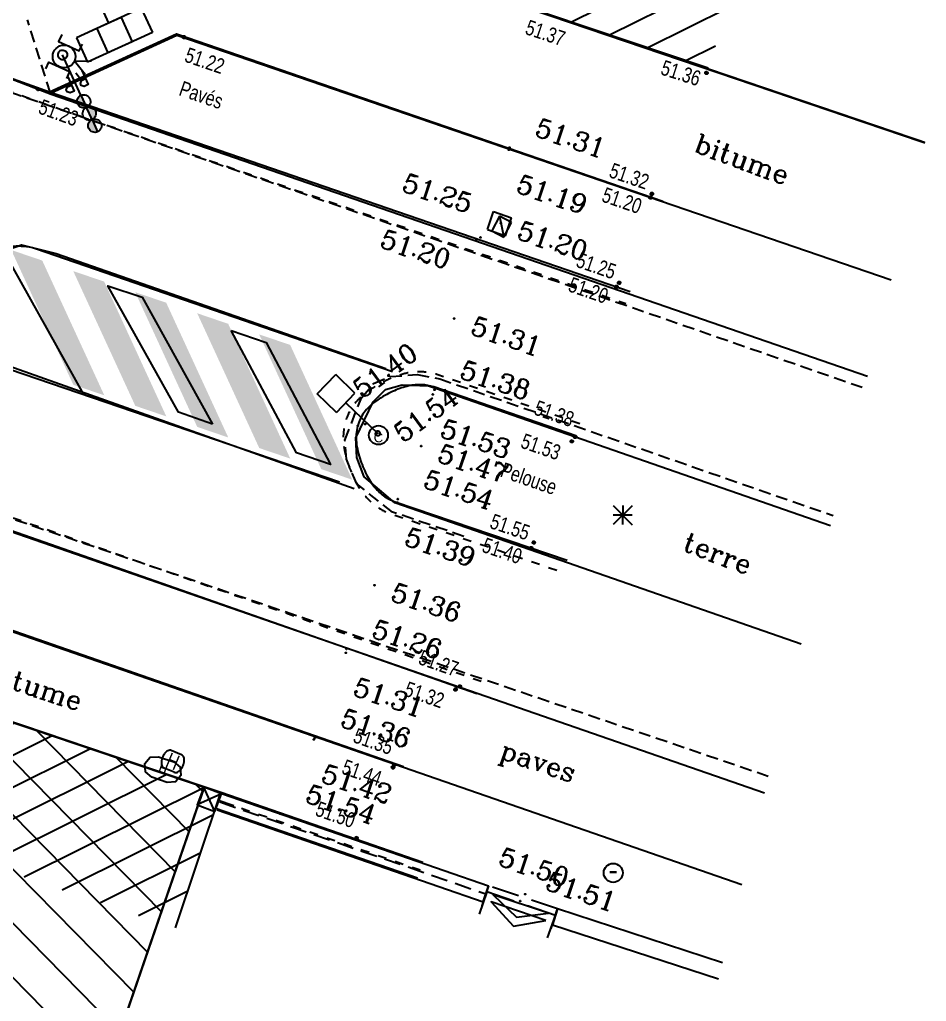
# Model space of a CAD drawing. Extents: x 661856 to 662117, y 6866905 to 6867165.
# Drawn here: x 662084.45 to 662103.55, y 6867019.48 to 6867040.15 of the extents above; entities that cross this region are included whole.
import ezdxf
from ezdxf.enums import TextEntityAlignment as Align

# ---------------------------------------------------------------- set-up
doc = ezdxf.new("R2010")
doc.units = 0
for name, pattern in [('CONTINU', [0]), ('DISCONTIN', [0.75, 0.5, -0.25]), ('HIDDEN', [0.375, 0.25, -0.125]), ('JSI_MCL0', [1, 0.5, 0.5]), ('JSI_TCO', [1, 0.5, 0.5]), ('JSI_TCO2', [1, 0.5, 0.5]), ('JSI_TIC', [0.2, 0.08, 0.01, -0.1, 0.01])]:
    doc.linetypes.add(name, pattern=pattern)
doc.layers.get('0').update_dxf_attribs({"linetype": 'CONTINUOUS'})
for name, color, linetype in [('ACCES', 7, 'CONTINU'), ('ALTI', 140, 'CONTINUOUS'), ('ARBRES', 3, 'CONTINU'), ('BATI', 6, 'CONTINUOUS'), ('BATI_PUBLIC', 7, 'CONTINU'), ('BORDURE', 7, 'CONTINU'), ('COTE_ALTI', 8, 'CONTINU'), ('COTE_DE_SEUIL', 8, 'CONTINU'), ('HACHURE', 7, 'CONTINUOUS'), ('LIGNE_DIVERS', 7, 'CONTINU'), ('LIMITE', 7, 'CONTINUOUS'), ('MARQ-SOL', 6, 'CONTINU'), ('MARQUAGE', 7, 'CONTINUOUS'), ('MOB', 6, 'CONTINUOUS'), ('MOB-URB', 6, 'CONTINU'), ('MUR', 7, 'CONTINU'), ('NOM_DE_VOIE', 7, 'CONTINU'), ('OBJDIVERS', 104, 'CONTINUOUS'), ('OBJET_EAU', 4, 'CONTINU'), ('OBJET_ELECTRIC', 3, 'CONTINU'), ('OBJET_SIGN_TRI', 6, 'CONTINU'), ('OBJSLT', 200, 'CONTINUOUS'), ('OUVRAGE_ART_PI', 7, 'CONTINU'), ('SIGNAL', 6, 'CONTINUOUS'), ('SIGNAL-VERTICA', 6, 'CONTINU'), ('TEXTE', 7, 'CONTINUOUS'), ('VOIRIE', 7, 'CONTINUOUS')]:
    doc.layers.add(name, color=color, linetype=linetype)
doc.styles.add('COMPLEX', font='COMPLEX')
doc.styles.get("Standard").update_dxf_attribs({"font": 'ARIALUNI.ttf', "height": 2})
doc.linetypes.add('JSI_MUD', pattern='A,0.0001,[130,jsi_form.shx,S=0.5,R=0,X=0.875,Y=0],-0.75', length=0.7501)

# ---------------------------------------------------------------- blocks, each defined once
blk = doc.blocks.new('*X189')
at = {"layer": 'MUR', "color": 7, "linetype": 'CONTINU'}
for p, q in [((610727.598, 133529.674), (610727.93, 133529.563)), ((610728.096, 133529.507), (610728.427, 133529.396)), ((610728.593, 133529.34), (610728.925, 133529.229)), ((610729.09, 133529.173), (610729.422, 133529.062)), ((610729.588, 133529.006), (610729.919, 133528.895)), ((610730.085, 133528.839), (610730.417, 133528.727)), ((610730.582, 133528.672), (610730.914, 133528.56)), ((610731.08, 133528.505), (610731.411, 133528.393)), ((610731.577, 133528.338), (610731.909, 133528.226)), ((610732.074, 133528.171), (610732.406, 133528.059)), ((610732.572, 133528.003), (610732.903, 133527.892)), ((610733.069, 133527.836), (610733.221, 133527.786))]:
    blk.add_line(p, q, dxfattribs=at)
blk = doc.blocks.new('*X230')
at = {"layer": 'BATI_PUBLIC', "color": 7, "linetype": 'CONTINU'}
for p, q in [((610715.56, 133533.651), (610725.254, 133523.957)), ((610716.972, 133533.371), (610725.538, 133524.805)), ((610714.81, 133533.27), (610724.971, 133523.109)), ((610714.06, 133532.888), (610724.687, 133522.262)), ((610718.658, 133532.816), (610725.821, 133525.653)), ((610713.31, 133532.507), (610724.403, 133521.414)), ((610720.344, 133532.262), (610726.105, 133526.501)), ((610712.915, 133531.771), (610724.12, 133520.566)), ((610722.03, 133531.707), (610726.389, 133527.348)), ((610723.716, 133531.152), (610726.672, 133528.196)), ((610712.651, 133530.904), (610722.55, 133521.005)), ((610725.402, 133530.597), (610726.956, 133529.044)), ((610712.387, 133530.037), (610720.862, 133521.561)), ((610727.088, 133530.043), (610727.239, 133529.892)), ((610712.122, 133529.17), (610719.174, 133522.118)), ((610711.858, 133528.302), (610717.486, 133522.674)), ((610711.594, 133527.435), (610715.798, 133523.231)), ((610711.33, 133526.568), (610714.131, 133523.767)), ((610711.065, 133525.701), (610712.466, 133524.3))]:
    blk.add_line(p, q, dxfattribs=at)
blk = doc.blocks.new('P30100')
at = {"color": 0}
blk.add_circle((0, 0), 0.05, dxfattribs=at)
blk.add_attdef('COTE30100', (0.3, 0.3), '', height=0.3)
blk = doc.blocks.new('SU415')
at = {"color": 0, "linetype": 'CONTINUOUS'}
for points in [[(0, 0.5), (0, 0)], [(0.1, 0.167), (0.9, 0.167), (0.5, 0.5), (0.1, 0.167)], [(1, 0), (1, 0.5)]]:
    blk.add_lwpolyline(points, dxfattribs=at)
at = {"color": 0, "linetype": 'DISCONTIN'}
blk.add_lwpolyline([(0, 0), (1, 0)], dxfattribs=at)
blk = doc.blocks.new('P30700')
at = {"color": 0}
blk.add_circle((0, 0), 0.05, dxfattribs=at)
blk.add_attdef('COTE30700', text='', height=0.3).set_placement((0, 0.3), align=Align.CENTER)
blk = doc.blocks.new('P30200')
at = {"color": 0}
blk.add_circle((0, 0), 0.05, dxfattribs=at)
blk.add_attdef('COTE30200', (0.3, -0.15), '', height=0.3)
blk = doc.blocks.new('P30600')
at = {"color": 0}
blk.add_circle((0, 0), 0.05, dxfattribs=at)
blk.add_attdef('COTE30600', text='', height=0.3).set_placement((-0.3, -0.6), align=Align.RIGHT)
blk = doc.blocks.new('P30300')
at = {"color": 0}
blk.add_circle((0, 0), 0.05, dxfattribs=at)
blk.add_attdef('COTE30300', (0.3, -0.6), '', height=0.3)
blk = doc.blocks.new('P30400')
at = {"color": 0}
blk.add_circle((0, 0), 0.05, dxfattribs=at)
blk.add_attdef('COTE30400', text='', height=0.3).set_placement((-0.3, 0.3), align=Align.RIGHT)
blk = doc.blocks.new('P23000')
at = {"color": 3}
for p, q in [((-1, 1), (1, -1)), ((1, 1), (-1, -1)), ((1, 0), (-1, 0)), ((0, 1), (0, -1))]:
    blk.add_line(p, q, dxfattribs=at)
blk = doc.blocks.new('P29600')
blk.add_lwpolyline([(0, 0), (1, 0), (1, 1), (0, 1), (0, 0), (1, 1), (0, 1), (1, 0)])
blk = doc.blocks.new('P21900', base_point=(1, 1))
blk.add_circle((1, 1), 1)
blk.add_text('C', height=0.991).set_placement((0.5, 0.25), (1.5, 0.25), align=Align.ALIGNED)
blk = doc.blocks.new('SU206')
at = {"color": 0, "linetype": 'CONTINUOUS'}
blk.add_lwpolyline([(0.229, 0.457), (0.571, 0.457), (0.733, 0.39), (0.8, 0.229), (0.733, 0.067), (0.571, 0), (0.229, 0), (0.067, 0.067), (0, 0.229), (0.067, 0.39), (0.229, 0.457)], dxfattribs=at)
at = {"color": 0, "style": 'COMPLEX', "width": 1.05}
blk.add_text('H', height=0.172, dxfattribs=at).set_placement((0.314, 0.114), (0.486, 0.114), align=Align.FIT)
blk = doc.blocks.new('P21100', base_point=(1, 1))
blk.add_circle((1, 1), 1)
blk.add_text('-', height=2.15).set_placement((0.5, 0.25), (1.5, 0.25), align=Align.ALIGNED)
blk = doc.blocks.new('P20800')
for p, q in [((0, 0), (0.999, 0.497)), ((0, 0.497), (0, 0)), ((0.999, 0.497), (0, 0.497)), ((0.999, 0), (0.999, 0.497)), ((0, 0), (0.999, 0))]:
    blk.add_line(p, q)
blk = doc.blocks.new('SU203')
at = {"color": 0, "linetype": 'CONTINUOUS'}
for points in [[(-0.24, 0.4), (-0.24, 0.24), (0.24, 0.24), (0.24, 0.4)], [(0.56, -0.16), (0.24, 0), (0.56, 0.16)], [(-0.24, -0.4), (-0.24, -0.24), (0.24, -0.24), (0.24, -0.4)]]:
    blk.add_lwpolyline(points, dxfattribs=at)
at = {"color": 0, "linetype": 'CONTINU'}
blk.add_circle((0, 0), 0.24, dxfattribs=at)
blk = doc.blocks.new('$B_105')
at = {"color": 0, "linetype": 'BYBLOCK', "flags": 128}
for points in [[(-0.1875, 0.625), (-0.1875, 1)], [(-0.1875, 1), (0.1875, 1)], [(0.1875, 0.625), (0.1875, 1)], [(-0.1875, 0.625), (0.1875, 0.625)], [(0, 0.625), (0, 0)]]:
    blk.add_lwpolyline(points, dxfattribs=at)
blk = doc.blocks.new('$B_200')
at = {"color": 0, "linetype": 'BYBLOCK', "flags": 128}
for points in [[(0, -0.5, -0.414214), (-0.5, 0, -0.414214), (0, 0.5)], [(0, -0.5, 0.414214), (0.5, 0, 0.414214), (0, 0.5)]]:
    blk.add_lwpolyline(points, format="xyb", dxfattribs=at)
blk = doc.blocks.new('$B_123')
at = {"linetype": 'CONTINUOUS'}
for points in [[(0, 1), (0, 1.188, -0.414214), (0.094, 1.094, -0.414214)], [(0, 0.812, -0.414214), (-0.094, 0.906, -0.414214), (0, 1)], [(0, 0.625), (0, 0.812, -0.414214), (0.094, 0.719, -0.414214)]]:
    blk.add_hatch(color=0, dxfattribs=at).paths.add_polyline_path(points)
at = {"color": 0, "linetype": 'BYBLOCK', "flags": 128}
for points in [[(0, 1, -0.414214), (-0.094, 1.094, -0.414214), (0, 1.188)], [(0, 1, -0.414214), (0.094, 0.906, -0.414214), (0, 0.812)], [(0, 0.625, -0.414214), (-0.094, 0.719, -0.414214), (0, 0.812)]]:
    blk.add_lwpolyline(points, format="xyb", dxfattribs=at)
for points in [[(0, 1), (0, 1.188, -0.414214), (0.094, 1.094, -0.414214)], [(0, 0.812, -0.414214), (-0.094, 0.906, -0.414214), (0, 1)], [(0, 0.625), (0, 0.812, -0.414214), (0.094, 0.719, -0.414214)]]:
    blk.add_lwpolyline(points, format="xyb", close=True, dxfattribs=at)
for points in [[(0, 0.625), (0, 0)], [(-0.156, 0.312), (-0.156, 0.531), (-0.094, 0.531), (-0.062, 0.5), (-0.062, 0.469), (-0.094, 0.438), (-0.156, 0.438)], [(-0.094, 0.438), (-0.062, 0.312)], [(0.062, 0.312), (0.062, 0.531), (0.125, 0.531), (0.156, 0.5), (0.156, 0.469), (0.125, 0.438), (0.062, 0.438)]]:
    blk.add_lwpolyline(points, dxfattribs=at)
blk = doc.blocks.new('$B_001')
at = {"color": 0, "linetype": 'BYBLOCK', "flags": 128}
for points in [[(0, 0), (0, 1)], [(0, 1), (1, 1)], [(1, 0), (1, 1)], [(0, 0), (1, 0)]]:
    blk.add_lwpolyline(points, dxfattribs=at)
blk = doc.blocks.new('$B_106')
at = {"color": 0, "linetype": 'BYBLOCK', "flags": 128}
for points in [[(-0.5, 0.625), (-0.5, 1)], [(-0.5, 1), (0.5, 1)], [(0.5, 0.625), (0.5, 1)], [(-0.5, 0.625), (0.5, 0.625)], [(0, 0.625), (0, 0)]]:
    blk.add_lwpolyline(points, dxfattribs=at)
blk = doc.blocks.new('$B_036')
at = {"color": 0, "linetype": 'BYBLOCK', "flags": 128}
for points in [[(0.25, 0, -0.136112), (0.18, 0.02, -0.093715), (0.115, 0.079, -0.064299), (0.061, 0.173, -0.047953), (0.023, 0.293, -0.038983), (0.003, 0.429, -0.037377), (0.003, 0.571, -0.038983), (0.023, 0.708, -0.047953), (0.061, 0.827, -0.064299), (0.115, 0.921, -0.093715), (0.18, 0.98, -0.136112), (0.25, 1), (0.75, 1)], [(0.25, 0), (0.75, 0, 0.136112), (0.82, 0.02, 0.094751), (0.885, 0.079, 0.063905), (0.939, 0.173, 0.045295), (0.978, 0.293, 0.038983), (0.998, 0.429, 0.035261), (0.998, 0.571, 0.038983), (0.978, 0.708, 0.045295), (0.939, 0.827, 0.063905), (0.885, 0.921, 0.094751), (0.82, 0.98, 0.136112), (0.75, 1)]]:
    blk.add_lwpolyline(points, format="xyb", dxfattribs=at)
blk = doc.blocks.new('$B_210')
at = {"linetype": 'CONTINUOUS'}
blk.add_hatch(color=0, dxfattribs=at).paths.add_polyline_path([(0, -0.5, -1), (0, 0.5, -1)])
at = {"color": 0, "linetype": 'BYBLOCK', "flags": 128}
blk.add_lwpolyline([(0, -0.5, -1), (0, 0.5, -1)], format="xyb", close=True, dxfattribs=at)

msp = doc.modelspace()

# ---------------------------------------------------------------- hatches: boundary and pattern name
at = {"layer": 'HACHURE', "linetype": 'CONTINUOUS', "ltscale": 2}
h = msp.add_hatch(dxfattribs=at)
h.set_pattern_fill('_USER', color=256, scale=0.6, angle=26.3944, style=0, pattern_type=0)
h.set_pattern_definition([(26.39441, (661958.265, 6866695.073), (-0.2667287, 0.5374531), [])])
h.paths.add_polyline_path([(662083.514, 6867056.983), (662086.378, 6867056.089), (662084.604, 6867050.407), (662086.697, 6867046.426), (662099.91, 6867041.978), (662098.953, 6867039.135), (662083.762, 6867044.249), (662084.06, 6867044.996), (662081.895, 6867049.115), (662081.139, 6867049.374)])
h = msp.add_hatch(dxfattribs=at)
h.set_pattern_fill('_USER', color=256, scale=0.6, angle=26.4819, style=0, pattern_type=0)
h.set_pattern_definition([(26.48188, (661958.265, 6866695.073), (-0.2675489, 0.5370452), [])])
h.paths.add_polyline_path([(662088.69, 6867023.872), (662087.737, 6867021.027), (662077.094, 6867024.592), (662076.679, 6867024.385), (662074.659, 6867018.061), (662071.801, 6867018.974), (662074.206, 6867026.504), (662076.867, 6867027.832)])
at = {"layer": 'MARQUAGE', "linetype": 'CONTINUOUS', "ltscale": 2}
for points in [[(662086.235, 6867032.24), (662085.582, 6867032.462), (662084.275, 6867035.3), (662084.928, 6867035.078)], [(662087.541, 6867031.796), (662086.888, 6867032.018), (662085.581, 6867034.856), (662086.233, 6867034.634)], [(662088.846, 6867031.352), (662088.193, 6867031.574), (662086.886, 6867034.412), (662087.539, 6867034.19)], [(662090.152, 6867030.907), (662089.499, 6867031.129), (662088.192, 6867033.968), (662088.845, 6867033.745)], [(662091.457, 6867030.463), (662090.805, 6867030.685), (662089.497, 6867033.523), (662090.15, 6867033.301)]]:
    msp.add_hatch(color=256, dxfattribs=at).paths.add_polyline_path(points)

# ---------------------------------------------------------------- linework, layer by layer
at = {"layer": 'BATI', "linetype": 'JSI_TCO2', "ltscale": 2, "elevation": 57.333, "flags": 128}
for points in [[(662083.514, 6867056.983), (662081.139, 6867049.374), (662081.895, 6867049.115), (662084.06, 6867044.996), (662083.762, 6867044.249), (662098.953, 6867039.135)], [(662088.69, 6867023.872), (662076.867, 6867027.832), (662074.206, 6867026.504), (662071.801, 6867018.974)], [(662087.737, 6867021.027), (662088.69, 6867023.872)]]:
    msp.add_lwpolyline(points, dxfattribs=at)
at = {"layer": 'BATI_PUBLIC', "color": 7, "linetype": 'CONTINU', "const_width": 0.05}
for points in [[(662084.025, 6867044.977), (662083.787, 6867044.215), (662095.517, 6867040.275), (662103.525, 6867037.558)], [(662085.086, 6867014.528), (662088.341, 6867023.989), (662076.884, 6867027.866), (662074.2, 6867026.53), (662071.829, 6867018.98), (662076.631, 6867017.396)]]:
    msp.add_lwpolyline(points, dxfattribs=at)
at = {"layer": 'BORDURE', "linetype": 'JSI_TCO', "ltscale": 2, "elevation": 57.333, "flags": 128}
for points in [[(662078.031, 6867046.966, 0.012589), (662078.115, 6867046.315, 0.014006), (662078.227, 6867045.703, 0.015573), (662078.368, 6867045.13, 0.017275), (662078.537, 6867044.596, 0.03187), (662078.869, 6867043.815, 0.020327), (662079.41, 6867042.844, 0.016931), (662079.832, 6867042.203, 0.018711), (662080.276, 6867041.623, 0.024799), (662080.739, 6867041.118, 0.023296), (662081.264, 6867040.645, 0.032391), (662082.197, 6867039.979, 0.008859), (662082.752, 6867039.645, 0.011019), (662083.261, 6867039.366, 0.014015), (662083.725, 6867039.142, 0.018287), (662084.142, 6867038.971), (662085.083, 6867038.63), (662097.308, 6867034.428)], [(662096.165, 6867031.383), (662093.174, 6867032.417, 0.074146), (662092.921, 6867032.464, 0.063891), (662092.646, 6867032.437, 0.049447), (662092.348, 6867032.337, 0.036761), (662092.027, 6867032.164, 0.033491), (662091.878, 6867032.057, 0.039094), (662091.756, 6867031.938, 0.09106), (662091.594, 6867031.668, 0.093496), (662091.539, 6867031.338, 0.038723), (662091.556, 6867031.155, 0.032529), (662091.603, 6867030.96, 0.039197), (662091.74, 6867030.605, 0.053008), (662091.912, 6867030.327, 0.068074), (662092.118, 6867030.125, 0.077), (662092.359, 6867030), (662095.984, 6867028.77)], [(662094.084, 6867025.956), (662081.767, 6867030.26), (662077.787, 6867031.632, 0.022556), (662077.447, 6867031.731, 0.016649), (662077.044, 6867031.814, 0.012691), (662076.578, 6867031.884, 0.009947), (662076.048, 6867031.938, 0.06142), (662075.229, 6867031.906, 0.050485), (662074.526, 6867031.715, 0.044376), (662073.829, 6867031.374, 0.040649), (662073.188, 6867030.918, 0.047077), (662072.676, 6867030.397, 0.057137), (662072.258, 6867029.74, 0.005924), (662072.038, 6867029.277, 0.007547), (662071.855, 6867028.861, 0.009919), (662071.708, 6867028.493, 0.013565), (662071.597, 6867028.172), (662061.704, 6866996.653)]]:
    msp.add_lwpolyline(points, format="xyb", dxfattribs=at)
at = {"layer": 'BORDURE', "color": 7, "linetype": 'CONTINUOUS'}
for points in [[(662078.773, 6867043.97), (662078.948, 6867043.623), (662079.967, 6867042.001), (662080.695, 6867041.175), (662081.084, 6867040.816), (662081.661, 6867040.355), (662082.829, 6867039.601), (662084.166, 6867038.948), (662085.117, 6867038.583), (662102.309, 6867032.641)], [(662102.809, 6867034.663), (662087.762, 6867039.816), (662085.101, 6867038.597)], [(662074.364, 6867031.654), (662074.468, 6867031.708), (662075.242, 6867031.917), (662075.934, 6867031.918), (662076.384, 6867031.886), (662077.33, 6867031.746), (662077.847, 6867031.597), (662100.139, 6867023.866)], [(662081.729, 6867030.251), (662082.792, 6867027.784), (662099.663, 6867021.941)]]:
    msp.add_lwpolyline(points, dxfattribs=at)
at = {"layer": 'BORDURE', "linetype": 'JSI_TCO', "ltscale": 2, "elevation": 57.333, "flags": 128}
for points in [[(662085.083, 6867038.63), (662087.758, 6867039.85), (662097.999, 6867036.327)], [(662092.534, 6867024.417), (662082.771, 6867027.816), (662081.767, 6867030.26)]]:
    msp.add_lwpolyline(points, dxfattribs=at)
at = {"layer": 'BORDURE', "color": 7, "linetype": 'CONTINUOUS'}
msp.add_polyline3d([(662100.915, 6867027.002, 51.368), (662094.881, 6867029.098, 51.387), (662092.353, 6867029.976, 51.387), (662091.71, 6867030.521, 51.394), (662091.551, 6867030.931, 51.397), (662091.533, 6867031.345, 51.398), (662091.895, 6867032.105, 51.399), (662092.159, 6867032.362, 51.394), (662092.512, 6867032.463, 51.39), (662093.063, 6867032.436, 51.383), (662093.211, 6867032.393, 51.381), (662101.532, 6867029.498, 51.36)], dxfattribs=at)
at = {"layer": 'LIGNE_DIVERS', "color": 7, "linetype": 'HIDDEN'}
for points in [[(662078.564, 6867043.868), (662078.754, 6867043.468), (662079.659, 6867041.979), (662080.364, 6867041.151), (662080.692, 6867040.829), (662081.36, 6867040.253), (662082.502, 6867039.456), (662083.662, 6867038.857), (662084.248, 6867038.63), (662102.248, 6867032.393)], [(662085.102, 6867038.603), (662084.617, 6867040.144)], [(662093.809, 6867029.269), (662092.307, 6867029.782), (662091.556, 6867030.373), (662091.335, 6867030.896), (662091.304, 6867031.295), (662091.649, 6867032.187), (662091.904, 6867032.488), (662092.256, 6867032.634), (662092.826, 6867032.678), (662093.3, 6867032.586), (662101.584, 6867029.709)], [(662074.194, 6867031.884), (662074.387, 6867031.974), (662075.267, 6867032.193), (662075.973, 6867032.19), (662076.349, 6867032.149), (662076.483, 6867032.131), (662076.554, 6867032.277), (662100.227, 6867024.219)]]:
    msp.add_lwpolyline(points, dxfattribs=at)
at = {"layer": 'LIMITE', "linetype": 'JSI_MUD', "ltscale": 0.35}
msp.add_line((662088.964, 6867023.592, 108.862), (662088.633, 6867023.706, 108.864), dxfattribs=at)
at = {"layer": 'LIMITE', "linetype": 'JSI_TCO', "ltscale": 2, "elevation": 57.333, "flags": 128}
for points in [[(662092.946, 6867022.402), (662088.69, 6867023.872)], [(662092.832, 6867022.071), (662088.576, 6867023.541)]]:
    msp.add_lwpolyline(points, dxfattribs=at)
at = {"layer": 'LIMITE', "linetype": 'JSI_TIC', "ltscale": 2, "elevation": 57.333, "flags": 128}
msp.add_lwpolyline([(662092.889, 6867022.237), (662088.633, 6867023.706)], dxfattribs=at)
at = {"layer": 'MARQ-SOL', "color": 6, "linetype": 'CONTINUOUS'}
for points in [[(662091.189, 6867030.409), (662084.239, 6867032.785), (662083.587, 6867033.158), (662083.242, 6867033.826), (662083.238, 6867034.307), (662083.314, 6867034.574), (662083.779, 6867035.164), (662084.491, 6867035.407), (662085.22, 6867035.226), (662092.166, 6867032.803)], [(662085.803, 6867032.26), (662084.111, 6867035.292)]]:
    msp.add_lwpolyline(points, dxfattribs=at)
for points in [[(662088.513, 6867031.635, 51.413), (662087.801, 6867031.885, 51.418), (662086.311, 6867034.548, 51.379), (662087.03, 6867034.306, 51.377)], [(662088.909, 6867033.605, 51.385), (662089.647, 6867033.352, 51.387), (662091.001, 6867030.781, 51.396), (662090.283, 6867031.031, 51.398)]]:
    msp.add_polyline3d(points, close=True, dxfattribs=at)
at = {"layer": 'MARQUAGE', "linetype": 'JSI_MCL0', "ltscale": 2, "elevation": 57.333, "flags": 128}
msp.add_lwpolyline([(662092.308, 6867032.731), (662084.788, 6867035.323, 0.064325), (662084.53, 6867035.375, 0.05108), (662084.235, 6867035.365, 0.038564), (662083.902, 6867035.293, 0.028894), (662083.533, 6867035.16, 0.036585), (662083.37, 6867035.077, 0.045632), (662083.238, 6867034.98, 0.054319), (662083.137, 6867034.869, 0.059454), (662083.068, 6867034.743, 0.067873), (662083.026, 6867034.578, 0.057788), (662083.026, 6867034.394, 0.04521), (662083.07, 6867034.19, 0.034274), (662083.156, 6867033.966, 0.032708), (662083.365, 6867033.574, 0.043402), (662083.597, 6867033.266, 0.05623), (662083.849, 6867033.04, 0.06755), (662084.123, 6867032.898), (662091.496, 6867030.279)], format="xyb", dxfattribs=at)
at = {"layer": 'MUR', "color": 7, "linetype": 'CONTINUOUS'}
for points in [[(662094.218, 6867021.574), (662094.328, 6867021.906), (662088.724, 6867023.842)], [(662088.61, 6867023.511), (662094.218, 6867021.574)], [(662099.255, 6867020.289), (662095.782, 6867021.424), (662095.673, 6867021.092), (662099.171, 6867019.949)]]:
    msp.add_lwpolyline(points, dxfattribs=at)
at = {"layer": 'VOIRIE', "linetype": 'JSI_TIC', "ltscale": 2, "elevation": 57.333, "flags": 128}
for points in [[(662077.762, 6867046.938, 0.012642), (662077.848, 6867046.271, 0.014031), (662077.964, 6867045.644, 0.015558), (662078.108, 6867045.055, 0.017208), (662078.282, 6867044.505, 0.031749), (662078.628, 6867043.693, 0.020253), (662079.179, 6867042.703, 0.016951), (662079.612, 6867042.046, 0.018686), (662080.068, 6867041.451, 0.024791), (662080.548, 6867040.926, 0.023339), (662081.093, 6867040.436, 0.0324), (662082.054, 6867039.75, 0.008952), (662082.621, 6867039.409, 0.011082), (662083.143, 6867039.123, 0.01401), (662083.619, 6867038.893, 0.018141), (662084.05, 6867038.717), (662084.993, 6867038.375), (662097.22, 6867034.172)], [(662096.254, 6867031.638), (662093.262, 6867032.672, 0.073089), (662092.937, 6867032.733, 0.064994), (662092.588, 6867032.701, 0.048823), (662092.245, 6867032.587, 0.037611), (662091.883, 6867032.393, 0.034021), (662091.703, 6867032.262, 0.03857), (662091.553, 6867032.115, 0.091), (662091.341, 6867031.762, 0.0936), (662091.269, 6867031.334, 0.038294), (662091.289, 6867031.113, 0.033131), (662091.345, 6867030.881, 0.040092), (662091.501, 6867030.48, 0.05221), (662091.7, 6867030.16, 0.068295), (662091.958, 6867029.907, 0.077039), (662092.272, 6867029.744), (662095.897, 6867028.514)], [(662094.173, 6867026.211), (662081.855, 6867030.515), (662077.875, 6867031.887, 0.022274), (662077.519, 6867031.991, 0.016663), (662077.1, 6867032.079, 0.01283), (662076.617, 6867032.151, 0.010134), (662076.071, 6867032.207, 0.061485), (662075.186, 6867032.172, 0.050321), (662074.433, 6867031.969, 0.04459), (662073.69, 6867031.605, 0.040854), (662073.011, 6867031.122, 0.046904), (662072.466, 6867030.566, 0.057135), (662072.015, 6867029.858, 0.005982), (662071.791, 6867029.385, 0.007584), (662071.604, 6867028.96, 0.009906), (662071.454, 6867028.583, 0.013433), (662071.339, 6867028.253), (662061.446, 6866996.734)]]:
    msp.add_lwpolyline(points, format="xyb", dxfattribs=at)

# ---------------------------------------------------------------- block references
at = {"layer": 'ACCES', "color": 7, "linetype": 'CONTINU'}
for p, xscale, yscale, rotation in [((662095.782, 6867021.424), 1.531882999943161, 0.8746755001933015, 161.6437627175652), ((662095.736, 6867021.285), 1.52738300006109, 0.9986543003449819, 160.957362707675)]:
    msp.add_blockref('SU415', p, dxfattribs=dict(at, xscale=xscale, yscale=yscale, rotation=rotation))
at = {"layer": 'ALTI', "linetype": 'CONTINUOUS'}
for p, xscale, yscale, rotation in [((662087.909, 6867039.78, 57.333), 0.0600000000647896, 0.0600000000647896, 341.013411048996), ((662098.917, 6867039.028, 57.333), 0.0599999999896902, 0.0599999999896902, 71.39324276620628), ((662084.838, 6867038.69, 57.333), 0.0600000001665267, 0.0600000001665267, 340.0414677959053), ((662097.742, 6867036.403, 57.333), 0.0600000000647896, 0.0600000000647896, 341.013411048996), ((662097.77, 6867036.481, 57.333), 0.0600000000647896, 0.0600000000647896, 341.013411048996), ((662097.025, 6867034.524, 57.333), 0.0599999999479373, 0.0599999999479373, 341.032438455448), ((662097.078, 6867034.61, 57.333), 0.0599999999479373, 0.0599999999479373, 341.032438455448), ((662096.155, 6867031.364, 57.333), 0.059999999894334, 0.059999999894334, 160.9288953864963), ((662096.083, 6867031.271, 57.333), 0.059999999894334, 0.059999999894334, 160.9288953864963), ((662095.28, 6867029.14, 57.333), 0.0599999998798899, 0.0599999998798899, 341.263409061933), ((662095.224, 6867029.021, 57.333), 0.0599999998798899, 0.0599999998798899, 341.263409061933), ((662093.632, 6867026.045, 57.333), 0.0600000001611422, 0.0600000001611422, 160.7419871476039), ((662093.721, 6867026.106, 57.333), 0.0600000001611422, 0.0600000001611422, 160.7419871476039), ((662092.316, 6867024.404, 57.333), 0.0599999999847134, 0.0599999999847134, 160.8041109597048), ((662092.345, 6867024.46, 57.333), 0.0599999999847134, 0.0599999999847134, 160.8041109597048), ((662091.55, 6867022.918, 57.333), 0.060000000045575, 0.060000000045575, 160.9484105279406)]:
    msp.add_blockref('$B_210', p, dxfattribs=dict(at, xscale=xscale, yscale=yscale, rotation=rotation))
at = {"layer": 'ARBRES', "color": 3, "linetype": 'CONTINU', "xscale": 0.1999999999095632, "yscale": 0.1999999999095632, "rotation": 359.5109626559351}
msp.add_blockref('P23000', (662097.153, 6867029.716), dxfattribs=at)
at = {"layer": 'BATI_PUBLIC', "color": 7, "linetype": 'CONTINU', "rotation": 359.5109627095217}
msp.add_blockref('*X230', (50243.611, 6738711.553), dxfattribs=at)
at = {"layer": 'COTE_ALTI', "color": 8}
ref = msp.add_blockref('P30100', (662094.77, 6867037.457, 51.313), dxfattribs=dict(at, xscale=0.1999999999630791, yscale=0.1999999999630791, rotation=341.5109655832211))
ref.add_attrib('COTE30100', '51.31', (662095.277, 6867037.71, 51.313), dxfattribs={"color": 8, "height": 0.4, "rotation": 341.511, "style": 'COMPLEX'})
ref = msp.add_blockref('P30300', (662094.757, 6867037.41, 51.187), dxfattribs=dict(at, xscale=0.1999999999630791, yscale=0.1999999999630791, rotation=341.5109655832211))
ref.add_attrib('COTE30300', '51.19', (662094.883, 6867036.525, 51.187), dxfattribs={"color": 8, "height": 0.4, "rotation": 341.511, "style": 'COMPLEX'})
ref = msp.add_blockref('P30400', (662094.16, 6867035.564, 51.246), dxfattribs=dict(at, xscale=0.1999999999630791, yscale=0.1999999999630791, rotation=341.5109655832211))
ref.add_attrib('COTE30400', '51.25', dxfattribs={"color": 8, "height": 0.4, "rotation": 341.511, "style": 'COMPLEX'}).set_placement((662093.908, 6867036.07, 51.246), align=Align.RIGHT)
ref = msp.add_blockref('P30600', (662094.077, 6867035.522, 51.202), dxfattribs=dict(at, xscale=0.1999999999630791, yscale=0.1999999999630791, rotation=341.5109655832211))
ref.add_attrib('COTE30600', '51.20', dxfattribs={"color": 8, "height": 0.4, "rotation": 341.511, "style": 'COMPLEX'}).set_placement((662093.444, 6867034.89, 51.202), align=Align.RIGHT)
ref = msp.add_blockref('P30200', (662094.585, 6867035.863, 51.204), dxfattribs=dict(at, xscale=0.1999999999630791, yscale=0.1999999999630791, rotation=341.5109655832211))
ref.add_attrib('COTE30200', '51.20', (662094.901, 6867035.546, 51.204), dxfattribs={"color": 8, "height": 0.4, "rotation": 341.511, "style": 'COMPLEX'})
ref = msp.add_blockref('P30200', (662093.607, 6867033.854, 51.314), dxfattribs=dict(at, xscale=0.1999999999630791, yscale=0.1999999999630791, rotation=341.5109655832211))
ref.add_attrib('COTE30200', '51.31', (662093.923, 6867033.537, 51.314), dxfattribs={"color": 8, "height": 0.4, "rotation": 341.511, "style": 'COMPLEX'})
ref = msp.add_blockref('P30100', (662091.577, 6867031.594, 51.398), dxfattribs=dict(at, xscale=0.200000000213978, yscale=0.200000000213978, rotation=36.41096417106326))
ref.add_attrib('COTE30100', '51.40', (662091.662, 6867032.154, 51.398), dxfattribs={"color": 8, "height": 0.4, "rotation": 36.411, "style": 'COMPLEX'})
ref = msp.add_blockref('P30100', (662093.19, 6867032.358, 51.378), dxfattribs=dict(at, xscale=0.1999999999630791, yscale=0.1999999999630791, rotation=341.5109655832211))
ref.add_attrib('COTE30100', '51.38', (662093.696, 6867032.611, 51.378), dxfattribs={"color": 8, "height": 0.4, "rotation": 341.511, "style": 'COMPLEX'})
ref = msp.add_blockref('P30300', (662091.729, 6867031.632, 51.544), dxfattribs=dict(at, xscale=0.200000000213978, yscale=0.200000000213978, rotation=36.41096417106326))
ref.add_attrib('COTE30300', '51.54', (662092.525, 6867031.225, 51.544), dxfattribs={"color": 8, "height": 0.4, "rotation": 36.411, "style": 'COMPLEX'})
ref = msp.add_blockref('P30300', (662093.155, 6867032.259, 51.531), dxfattribs=dict(at, xscale=0.1999999999630791, yscale=0.1999999999630791, rotation=341.5109655832211))
ref.add_attrib('COTE30300', '51.53', (662093.281, 6867031.373, 51.531), dxfattribs={"color": 8, "height": 0.4, "rotation": 341.511, "style": 'COMPLEX'})
ref = msp.add_blockref('P30200', (662092.907, 6867031.17, 51.466), dxfattribs=dict(at, xscale=0.1999999999630791, yscale=0.1999999999630791, rotation=341.5109655832211))
ref.add_attrib('COTE30200', '51.47', (662093.223, 6867030.853, 51.466), dxfattribs={"color": 8, "height": 0.4, "rotation": 341.511, "style": 'COMPLEX'})
ref = msp.add_blockref('P30100', (662092.419, 6867030.054, 51.537), dxfattribs=dict(at, xscale=0.1999999999630791, yscale=0.1999999999630791, rotation=341.5109655832211))
ref.add_attrib('COTE30100', '51.54', (662092.925, 6867030.306, 51.537), dxfattribs={"color": 8, "height": 0.4, "rotation": 341.511, "style": 'COMPLEX'})
ref = msp.add_blockref('P30300', (662092.405, 6867029.979, 51.386), dxfattribs=dict(at, xscale=0.1999999999630791, yscale=0.1999999999630791, rotation=341.5109655832211))
ref.add_attrib('COTE30300', '51.39', (662092.53, 6867029.093, 51.386), dxfattribs={"color": 8, "height": 0.4, "rotation": 341.511, "style": 'COMPLEX'})
ref = msp.add_blockref('P30200', (662091.926, 6867028.241, 51.355), dxfattribs=dict(at, xscale=0.1999999999630791, yscale=0.1999999999630791, rotation=341.5109655832211))
ref.add_attrib('COTE30200', '51.36', (662092.242, 6867027.925, 51.355), dxfattribs={"color": 8, "height": 0.4, "rotation": 341.511, "style": 'COMPLEX'})
ref = msp.add_blockref('P30100', (662091.335, 6867026.899, 51.263), dxfattribs=dict(at, xscale=0.1999999999630791, yscale=0.1999999999630791, rotation=341.5109655832211))
ref.add_attrib('COTE30100', '51.26', (662091.841, 6867027.152, 51.263), dxfattribs={"color": 8, "height": 0.4, "rotation": 341.511, "style": 'COMPLEX'})
ref = msp.add_blockref('P30300', (662091.321, 6867026.817, 51.31), dxfattribs=dict(at, xscale=0.1999999999630791, yscale=0.1999999999630791, rotation=341.5109655832211))
ref.add_attrib('COTE30300', '51.31', (662091.447, 6867025.932, 51.31), dxfattribs={"color": 8, "height": 0.4, "rotation": 341.511, "style": 'COMPLEX'})
ref = msp.add_blockref('P30100', (662090.673, 6867025.024, 51.358), dxfattribs=dict(at, xscale=0.1999999999630791, yscale=0.1999999999630791, rotation=341.5109655832211))
ref.add_attrib('COTE30100', '51.36', (662091.179, 6867025.276, 51.358), dxfattribs={"color": 8, "height": 0.4, "rotation": 341.511, "style": 'COMPLEX'})
ref = msp.add_blockref('P30300', (662090.647, 6867024.992, 51.424), dxfattribs=dict(at, xscale=0.1999999999630791, yscale=0.1999999999630791, rotation=341.5109655832211))
ref.add_attrib('COTE30300', '51.42', (662090.773, 6867024.106, 51.424), dxfattribs={"color": 8, "height": 0.4, "rotation": 341.511, "style": 'COMPLEX'})
ref = msp.add_blockref('P30100', (662089.939, 6867023.429, 51.545), dxfattribs=dict(at, xscale=0.1999999999630791, yscale=0.1999999999630791, rotation=341.5109655832211))
ref.add_attrib('COTE30100', '51.54', (662090.445, 6867023.681, 51.545), dxfattribs={"color": 8, "height": 0.4, "rotation": 341.511, "style": 'COMPLEX'})
at = {"layer": 'COTE_DE_SEUIL', "color": 8}
ref = msp.add_blockref('P30700', (662095.099, 6867021.734, 51.5), dxfattribs=dict(at, xscale=0.1999999999630791, yscale=0.1999999999630791, rotation=341.5109655832211))
ref.add_attrib('COTE30700', '51.50', dxfattribs={"color": 8, "height": 0.4, "rotation": 341.511, "style": 'COMPLEX'}).set_placement((662095.226, 6867022.113, 51.5), align=Align.CENTER)
ref = msp.add_blockref('P30100', (662094.993, 6867021.589, 51.507), dxfattribs=dict(at, xscale=0.1999999999630791, yscale=0.1999999999630791, rotation=341.5109655832211))
ref.add_attrib('COTE30100', '51.51', (662095.499, 6867021.841, 51.507), dxfattribs={"color": 8, "height": 0.4, "rotation": 341.511, "style": 'COMPLEX'})
at = {"layer": 'MOB', "linetype": 'CONTINUOUS'}
for name, p, xscale, yscale, rotation in [('$B_106', (662085.943, 6867040.933, 57.333), 1.499999999900762, 1.499999999900762, 204.5180856099235), ('$B_036', (662087.971, 6867024.626, 57.333), 0.4687547974874924, 0.4000000002458762, 157.479230819312)]:
    msp.add_blockref(name, p, dxfattribs=dict(at, xscale=xscale, yscale=yscale, rotation=rotation))
at = {"layer": 'MOB-URB', "color": 6, "linetype": 'CONTINU', "rotation": 161.6522627230683}
msp.add_blockref('SU206', (662087.92, 6867024.449), dxfattribs=at)
at = {"layer": 'MUR', "color": 7, "linetype": 'CONTINU', "rotation": 359.5109627095217}
msp.add_blockref('*X189', (50243.611, 6738711.553), dxfattribs=at)
at = {"layer": 'OBJDIVERS', "linetype": 'CONTINUOUS', "xscale": 0.400028249152904, "yscale": 0.4000000002458762, "rotation": 341.0387227576325}
msp.add_blockref('$B_001', (662094.304, 6867035.73, 57.333), dxfattribs=at)
at = {"layer": 'OBJET_EAU', "color": 4, "linetype": 'CONTINU', "xscale": 0.1999999999095632, "yscale": 0.1999999999095632, "rotation": 359.5109626559351}
msp.add_blockref('P21100', (662096.955, 6867022.182), dxfattribs=at)
at = {"layer": 'OBJET_ELECTRIC', "color": 3, "linetype": 'CONTINU', "xscale": 0.3493151000150662, "yscale": 0.5707265995890515, "rotation": 242.0656626961855}
msp.add_blockref('P20800', (662094.562, 6867036.009), dxfattribs=at)
at = {"layer": 'OBJET_SIGN_TRI', "color": 6, "linetype": 'CONTINU', "rotation": 335.1996627136685}
msp.add_blockref('SU203', (662085.388, 6867039.375), dxfattribs=at)
at = {"layer": 'OBJSLT', "linetype": 'CONTINUOUS'}
for name, xscale, yscale, rotation in [('$B_123', 1.499999999900762, 1.499999999900762, 204.5180856099235), ('$B_200', 0.1999999999585235, 0.1999999999585235, 204.5180856136141)]:
    msp.add_blockref(name, (662085.355, 6867039.411, 57.333), dxfattribs=dict(at, xscale=xscale, yscale=yscale, rotation=rotation))
at = {"layer": 'OUVRAGE_ART_PI', "color": 7, "linetype": 'CONTINU', "xscale": 0.4002811999092834, "yscale": 0.4002811999092834, "rotation": 159.0386627499678}
msp.add_blockref('P29600', (662088.705, 6867023.847), dxfattribs=at)
at = {"layer": 'SIGNAL', "linetype": 'CONTINUOUS'}
for name, p, xscale, yscale, rotation in [('$B_105', (662085.943, 6867040.933, 57.333), 1.499999999900762, 1.499999999900762, 204.5180856099235), ('$B_105', (662091.997, 6867031.434, 57.333), 1.499999999998139, 1.499999999998139, 46.1612690021628), ('$B_200', (662091.997, 6867031.434, 57.333), 0.1000000001368559, 0.1000000001368559, 80.67365489161311)]:
    msp.add_blockref(name, p, dxfattribs=dict(at, xscale=xscale, yscale=yscale, rotation=rotation))
at = {"layer": 'SIGNAL-VERTICA', "color": 6, "linetype": 'CONTINU', "xscale": 0.1999999999095632, "yscale": 0.1999999999095632, "rotation": 359.5109626559351}
msp.add_blockref('P21900', (662092.01, 6867031.401), dxfattribs=at)

# ---------------------------------------------------------------- texts
at = {"layer": 'ALTI', "linetype": 'CONTINUOUS', "width": 0.75}
for s, rotation, p in [('51.37', 341.3944, (662095.181, 6867040.157, 57.333)), ('51.22', 341.0134, (662088.008, 6867039.576, 57.333)), ('51.36', 342.2301, (662098.03, 6867039.308, 57.333)), ('51.23', 340.0415, (662084.934, 6867038.485, 57.333)), ('51.20', 341.0134, (662096.795, 6867036.63, 57.333)), ('51.20', 341.0324, (662096.089, 6867034.739, 57.333)), ('51.40', 341.2634, (662094.271, 6867029.253, 57.333))]:
    msp.add_text(s, height=0.32, rotation=rotation, dxfattribs=at).set_placement(p, align=Align.TOP_LEFT)
for s, rotation, p in [('51.32', 341.0134, (662096.845, 6867036.841, 57.333)), ('51.25', 341.0324, (662096.15, 6867034.952, 57.333)), ('51.55', 341.2634, (662094.334, 6867029.451, 57.333))]:
    msp.add_text(s, height=0.32, rotation=rotation, dxfattribs=at).set_placement(p)
for s, rotation, p in [('51.38', 340.9289, (662096.056, 6867031.568, 57.333)), ('51.27', 340.742, (662093.622, 6867026.31, 57.333)), ('51.35', 340.8041, (662092.247, 6867024.664, 57.333)), ('51.50', 340.9484, (662091.451, 6867023.122, 57.333))]:
    msp.add_text(s, height=0.32, rotation=rotation, dxfattribs=at).set_placement(p, align=Align.RIGHT)
for s, rotation, p in [('51.53', 340.9289, (662095.88, 6867031.172, 57.333)), ('51.32', 340.742, (662093.428, 6867025.946, 57.333)), ('51.44', 340.8041, (662092.112, 6867024.306, 57.333))]:
    msp.add_text(s, height=0.32, rotation=rotation, dxfattribs=at).set_placement(p, align=Align.TOP_RIGHT)
at = {"layer": 'MOB', "linetype": 'CONTINUOUS', "width": 0.75}
msp.add_text('H', height=0.32, rotation=337.4792, dxfattribs=at).set_placement((662087.678, 6867024.531, 57.333), align=Align.MIDDLE_CENTER)
at = {"layer": 'NOM_DE_VOIE', "color": 7, "style": 'COMPLEX'}
for s, rotation, p in [('bitume', 339.7545, (662098.624, 6867037.385)), ('terre', 339.1513, (662098.386, 6867028.99)), ('bitume', 341.7845, (662083.721, 6867026.242)), ('paves', 341.357, (662094.537, 6867024.603))]:
    msp.add_text(s, height=0.4, rotation=rotation, dxfattribs=at).set_placement(p)
at = {"layer": 'TEXTE', "linetype": 'CONTINUOUS', "width": 0.75}
for s, rotation, p in [('Pavés', 341.0324, (662088.278, 6867038.565, 57.333)), ('Pelouse', 340.9289, (662095.177, 6867030.487, 57.333))]:
    msp.add_text(s, height=0.32, rotation=rotation, dxfattribs=at).set_placement(p, align=Align.MIDDLE_CENTER)

doc.saveas('drawing.dxf')
